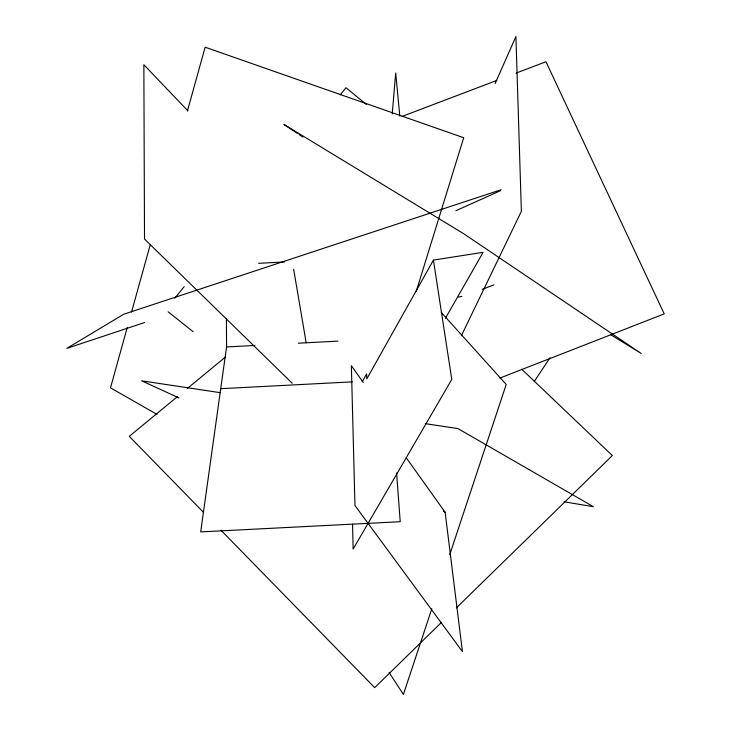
<?xml version="1.0" encoding="UTF-8"?>
<svg xmlns="http://www.w3.org/2000/svg" width="731" height="731" viewBox="0 0 731 731"><rect width="100%" height="100%" fill="white"/><g stroke="black" fill="none" stroke-linecap="round" stroke-linejoin="round"><path stroke-width="1.1" d="M392.209 113.945L395.699 72.972L399.802 116.001M226.418 318.497L226.573 346.933L200.687 531.894L400.222 521.715L396.604 472.939M127.276 327.406L110.491 387.841L157.01 414.395M131.553 312.018L150.175 244.995M187.428 110.929L205.137 47.204L463.71 137.73L416.186 291.55M431.793 608.813L403.393 694.45L389.111 672.483M449.766 554.619L506.217 384.433L441.277 312.439M495.134 83.517L515.922 36.55L521.377 211.314L461.416 335.63M362.274 381.683L366.596 373.961L366.816 378.859L433.428 260.081L483.127 252.323M445.417 318.296L482.561 253.31M534.279 381.454L550.032 357.715M174.828 298.175L184.175 286.689M340.244 94.82L345.991 87.747L366.304 104.405M441.652 622.245L374.683 687.643L220.908 530.167M456.354 607.881L612.359 455.55L521.669 369.173M177.67 396.44L129.277 436.343L203.373 512.221M187.346 388.463L225.185 357.267M455.888 210.729L500.379 190.727M499.803 378.119L664.223 313.882L545.956 61.751L516.113 73.091M482.296 289.33L494.01 284.852M402.068 116.43L496.925 80.383M144.583 322.517L66.777 348.395L123.694 314.248L501.164 189.722M458.538 297.097L461.873 296.384M258.664 263.315L284.469 261.954M226.573 346.933L255.009 345.452M298.221 343.195L337.905 341.13M220.735 388.682L352.269 381.856M220.433 392.711L141.631 380.814L178.912 397.902M425.314 423.66L457.962 428.594L593.371 506.702L564.149 501.786M610.294 334.442L641.261 353.493L463.5 233.6L283.902 124.407L297.179 133.27M299.08 134.531L302.872 137.072M443.26 510.987L445.133 512.267L462.44 651.641L354.974 505.55L351.364 365.701L363.197 382.359M168.157 311.808L193.167 331.737M292.281 383.3L144.519 239.074L143.852 64.712L187.922 110.874M406.198 457.688L445.133 512.267M293.652 269.337L306.179 342.784M433.428 260.081L451.776 379.435L353.128 549.063L352.561 524.109"/></g></svg>
